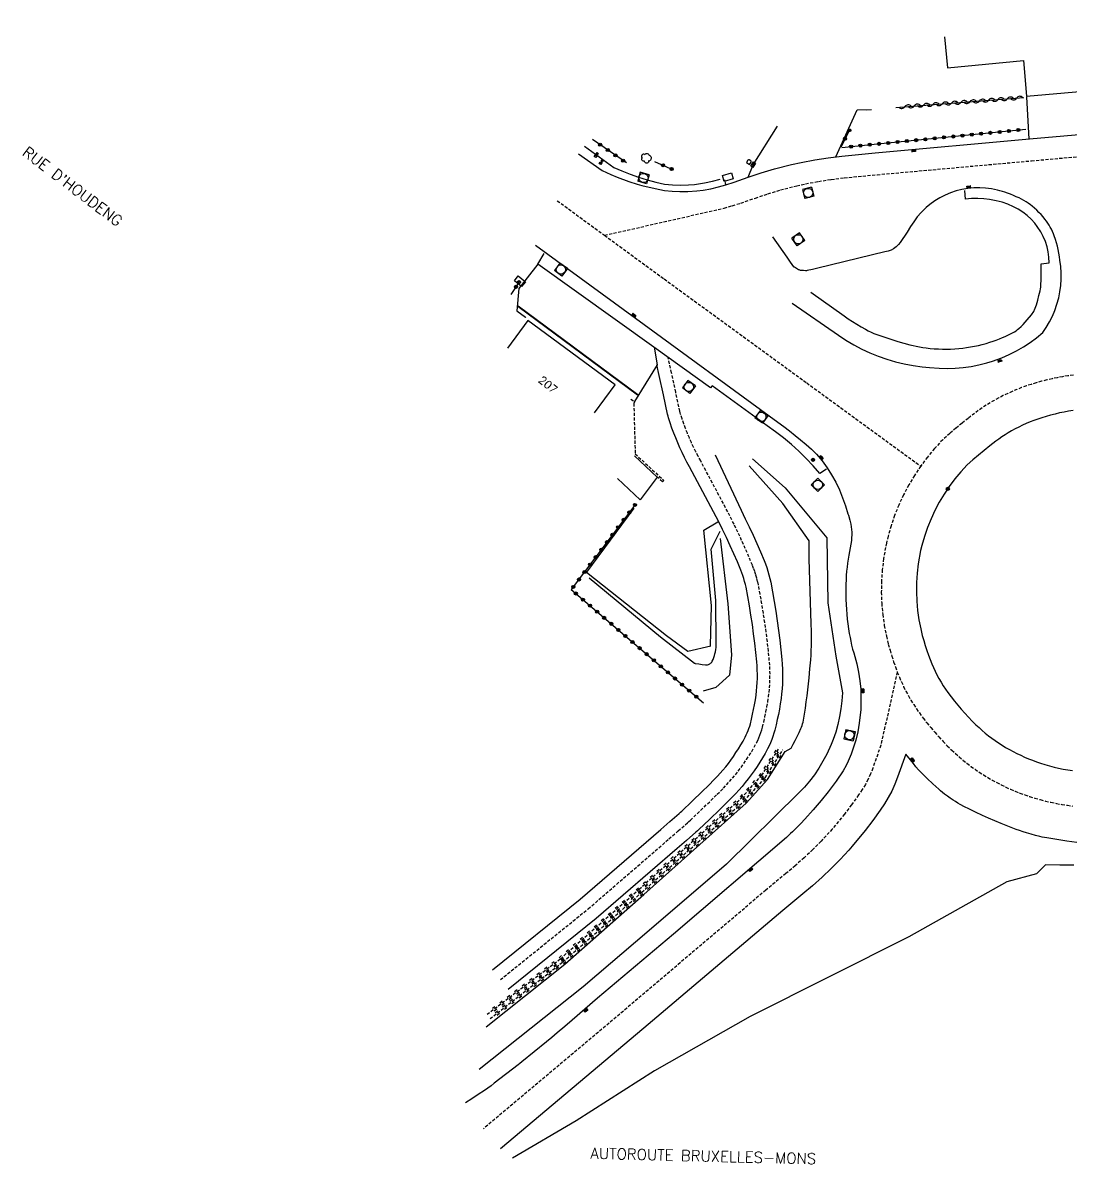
# Model space of a CAD drawing. Header units: millimetres. Extents: x 132227 to 133000, y 131012 to 131934.
# Drawn here: x 132700.2 to 132868.6, y 131741.2 to 131924.7 of the extents above; entities that cross this region are included whole.
import ezdxf
from ezdxf.enums import TextEntityAlignment as Align

# ---------------------------------------------------------------- set-up
doc = ezdxf.new("R2010")
doc.units = ezdxf.units.MM
doc.linetypes.add('DASHED', pattern=[0.75, 0.5, -0.25])
doc.layers.get('0').update_dxf_attribs({"linetype": 'CONTINUOUS'})
for name, color, linetype in [('W0001', 6, 'DASHED'), ('W0006', 2, 'CONTINUOUS'), ('W0008', 7, 'CONTINUOUS'), ('W0014', 7, 'CONTINUOUS'), ('W0017', 7, 'CONTINUOUS'), ('W0070', 7, 'DASHED'), ('W0071', 7, 'CONTINUOUS'), ('W0100', 7, 'CONTINUOUS'), ('W0103', 1, 'CONTINUOUS'), ('W0112', 1, 'DASHED'), ('W0210', 2, 'CONTINUOUS'), ('W0211', 2, 'CONTINUOUS'), ('W0213', 2, 'CONTINUOUS'), ('W0220', 5, 'DASHED'), ('W0300', 7, 'CONTINUOUS'), ('W0310', 3, 'CONTINUOUS'), ('W0322', 7, 'CONTINUOUS'), ('W0400', 7, 'CONTINUOUS'), ('W0402', 7, 'CONTINUOUS'), ('W0420', 7, 'CONTINUOUS'), ('W0425', 7, 'CONTINUOUS'), ('W0438', 7, 'CONTINUOUS'), ('W0856', 7, 'CONTINUOUS'), ('W0989', 7, 'CONTINUOUS'), ('W0991', 7, 'CONTINUOUS'), ('W1471', 7, 'CONTINUOUS')]:
    doc.layers.add(name, color=color, linetype=linetype)
doc.styles.get("Standard").update_dxf_attribs({"font": 'romans.shx', "width": 0.85})

# ---------------------------------------------------------------- blocks, each defined once
blk = doc.blocks.new('T856')
for p, q in [((-0.125, 0), (0.125, 0)), ((0, 0.125), (0, -0.125))]:
    blk.add_line(p, q)
blk.add_ellipse((0, 0), major_axis=(-0.177, 0.177), ratio=1, start_param=3.9269908, end_param=10.2101761)
blk = doc.blocks.new('T400')
for p, q in [((-0.15, 0.3), (0.15, 0.3)), ((-0.15, -0.25), (-0.15, 0.3)), ((-0.15, 0.15), (0.15, 0.15)), ((-0.15, 0), (0.15, 0)), ((0.15, 0.3), (0.15, -0.25)), ((-0.15, -0.15), (0.15, -0.15)), ((-0.15, -0.25), (-0.15, -0.3)), ((-0.15, -0.3), (0.15, -0.3)), ((0.15, -0.3), (0.15, -0.25))]:
    blk.add_line(p, q)
blk = doc.blocks.new('T420')
for p, q in [((0.75, 0.75), (-0.75, 0.75)), ((-0.75, 0.75), (-0.75, -0.75)), ((0.75, 0.75), (0.75, -0.75)), ((0.75, -0.75), (-0.75, -0.75))]:
    blk.add_line(p, q)
blk.add_ellipse((0, 0), major_axis=(-0.53, 0.53), ratio=1, start_param=3.926991, end_param=10.210176)
blk = doc.blocks.new('T300')
for p, q in [((-0.8, 0.51), (-0.86, 0.34)), ((-0.86, 0.34), (-0.86, 0.17)), ((-0.86, 0.17), (-0.74, 0.06)), ((-0.69, 0.63), (-0.8, 0.51)), ((-0.8, -0.06), (-0.74, 0.06)), ((-0.74, 0.06), (-0.69, 0.11)), ((-0.57, 0.69), (-0.69, 0.63)), ((-0.46, 0.69), (-0.57, 0.69)), ((-0.29, 0.63), (-0.46, 0.69)), ((-0.29, 0.63), (-0.17, 0.74)), ((-0.23, 0.57), (-0.29, 0.63)), ((-0.17, 0.74), (-0.06, 0.8)), ((-0.06, 0.8), (0.06, 0.8)), ((0.06, 0.8), (0.23, 0.74)), ((0.23, 0.74), (0.34, 0.63)), ((0.34, 0.63), (0.4, 0.51)), ((0.46, 0.46), (0.34, 0.46)), ((0.4, 0.51), (0.4, 0.46)), ((0.57, 0.4), (0.46, 0.46)), ((0.57, 0.4), (0.69, 0.29)), ((0.69, 0.29), (0.74, 0.17)), ((0.74, 0.06), (0.69, -0.17)), ((0.74, 0.17), (0.74, 0.06)), ((-0.8, -0.17), (-0.8, -0.06)), ((-0.8, -0.23), (-0.8, -0.17)), ((-0.74, -0.34), (-0.8, -0.23)), ((-0.69, -0.4), (-0.74, -0.34)), ((-0.51, -0.46), (-0.69, -0.4)), ((-0.4, -0.46), (-0.51, -0.46)), ((-0.4, -0.46), (-0.34, -0.46)), ((-0.34, -0.46), (-0.34, -0.4)), ((-0.34, -0.51), (-0.34, -0.46)), ((-0.29, -0.63), (-0.34, -0.51)), ((-0.17, -0.74), (-0.29, -0.63)), ((-0.06, -0.8), (-0.17, -0.74)), ((0.06, -0.8), (-0.06, -0.8)), ((0.17, -0.74), (0.06, -0.8)), ((0.23, -0.69), (0.17, -0.74)), ((0.29, -0.46), (0.23, -0.46)), ((0.29, -0.63), (0.23, -0.69)), ((0.46, -0.4), (0.29, -0.46)), ((0.34, -0.51), (0.29, -0.63)), ((0.34, -0.51), (0.34, -0.46)), ((0.57, -0.34), (0.46, -0.4)), ((0.63, -0.29), (0.57, -0.34)), ((0.69, -0.17), (0.63, -0.29))]:
    blk.add_line(p, q)
blk = doc.blocks.new('T425')
for p, q in [((-0.15, 0.6), (0.15, 0.6)), ((-0.15, 0.6), (-0.15, 0.3)), ((-0.15, 0.3), (0.15, 0.3)), ((-0.15, 0.15), (0.15, 0.15)), ((-0.15, -0.15), (-0.15, 0.15)), ((0, 0.45), (0.15, 0.45)), ((0.15, 0.45), (0.15, 0.3)), ((0.15, 0.15), (0.15, -0.15)), ((0.15, -0.15), (-0.15, -0.15))]:
    blk.add_line(p, q)
blk.add_ellipse((0, 0), major_axis=(-0.106, 0.106), ratio=1, start_param=3.926991, end_param=10.210176)
blk = doc.blocks.new('T1471')
at = {"color": 0, "linetype": 'Continuous', "flags": 128}
blk.add_lwpolyline([(-0.75, -0.5), (-0.75, 0.5), (0.75, 0.5), (0.75, -0.5), (-0.75, -0.5)], dxfattribs=at)
blk = doc.blocks.new('T438')
for p, q in [((-0.4, 0.2), (0.4, 0.2)), ((-0.4, -0.2), (-0.4, 0.2)), ((0.15, 1.1), (-0.3, 1.1)), ((-0.3, 1.1), (-0.3, 0.5)), ((-0.3, 0.5), (0.15, 0.5)), ((0.3, 0.65), (0.3, 0.95)), ((0.4, 0.2), (0.4, -0.2))]:
    blk.add_line(p, q)
at = {"flags": 128}
for points in [[(-0.4, -0.2), (0.4, 0.2)], [(0.4, -0.2), (-0.4, -0.2)]]:
    blk.add_lwpolyline(points, dxfattribs=at)
for centre, major_axis, start_param, end_param in [((0.15, 0.95), (0.106, -0.106), 0.785398, 2.356194), ((0.15, 0.65), (0.106, 0.106), 3.926991, 5.497787)]:
    blk.add_ellipse(centre, major_axis=major_axis, ratio=1, start_param=start_param, end_param=end_param)
blk = doc.blocks.new('t220o')
at = {"color": 0, "linetype": 'Continuous'}
for p, q in [((-0.25, 0.25), (0.25, 0.25)), ((-0.25, -0.25), (0.25, -0.25))]:
    blk.add_line(p, q, dxfattribs=at)
blk = doc.blocks.new('t310o')
at = {"color": 0, "linetype": 'Continuous'}
for centre, start, end in [((-0.5, 0.38), 216.8699, 323.1304), ((0.5, -0.37), 36.8699, 143.1303)]:
    blk.add_arc(centre, 0.625, start, end, dxfattribs=at)
blk = doc.blocks.new('t322o')
at = {"color": 0, "linetype": 'Continuous'}
for radius in [0.25, 0.15]:
    blk.add_circle((0, 0), radius, dxfattribs=at)

msp = doc.modelspace()

# ---------------------------------------------------------------- linework, layer by layer
at = {"layer": 'W0001'}
for points in [[(132793.7, 131890.57), (132812.92, 131894.94), (132812.92, 131894.94), (132812.92, 131894.94), (132814.24, 131895.33), (132815.63, 131895.76), (132817.95, 131896.56), (132819.98, 131897.26), (132821.97, 131897.86), (132824.61, 131898.54), (132826.03, 131898.85), (132828.09, 131899.24), (132830.16, 131899.56), (132832.26, 131899.81), (132837.54, 131900.32), (132862.35, 131902.55), (132877.69, 131903.94), (132901.36, 131906.07), (132902.6, 131906.29), (132906.43, 131906.84), (132909.17, 131907.28), (132914.2, 131908.18), (132915.2, 131908.37), (132915.78, 131908.47)], [(132786.11, 131896.13), (132793.7, 131890.57), (132803.29, 131883.55), (132826.21, 131866.84), (132844.54, 131853.45)], [(132869.09, 131868.08), (132868.22, 131867.97), (132867.36, 131867.83), (132866.51, 131867.67), (132865.66, 131867.5), (132864.81, 131867.3), (132863.97, 131867.09), (132863.13, 131866.85), (132862.3, 131866.6), (132861.53, 131866.34), (132860.79, 131866.08), (132860.77, 131866.07), (132860.02, 131865.78), (132859.27, 131865.46), (132858.53, 131865.13), (132857.8, 131864.78), (132857.08, 131864.41), (132856.37, 131864.02), (132855.71, 131863.64), (132855.06, 131863.23), (132854.42, 131862.81), (132853.79, 131862.37), (132853.2, 131861.93), (132852.18, 131861.13), (132851.19, 131860.34), (132850.21, 131859.53), (132849.24, 131858.71), (132848.09, 131857.7), (132846.77, 131856.27), (132845.62, 131854.89), (132844.54, 131853.45), (132843.54, 131851.96), (132842.62, 131850.41), (132841.78, 131848.82), (132841.02, 131847.19), (132840.35, 131845.52), (132839.77, 131843.82), (132839.3, 131842.18), (132839.02, 131841.08), (132838.57, 131838.57), (132838.36, 131836.77), (132838.23, 131834.98), (132838.21, 131833.18), (132838.23, 131832.42), (132838.27, 131831.38), (132838.43, 131829.59), (132838.69, 131827.81), (132839.03, 131826.08), (132839.33, 131824.81), (132839.61, 131823.83), (132839.89, 131822.9), (132840.19, 131821.97), (132840.48, 131821.14), (132840.78, 131820.32), (132841.11, 131819.5), (132841.44, 131818.75), (132841.79, 131817.99), (132842.16, 131817.25), (132842.56, 131816.52), (132842.97, 131815.81), (132843.41, 131815.1), (132843.87, 131814.41), (132844.34, 131813.74), (132844.93, 131812.93), (132845.54, 131812.15), (132846.16, 131811.39), (132846.8, 131810.63), (132847.46, 131809.9), (132848.13, 131809.17), (132848.82, 131808.47), (132849.53, 131807.77), (132850.12, 131807.22), (132850.72, 131806.68), (132851.34, 131806.16), (132851.98, 131805.65), (132852.62, 131805.16), (132853.28, 131804.69), (132853.95, 131804.23), (132854.63, 131803.79), (132855.32, 131803.36), (132856.03, 131802.95), (132856.76, 131802.56), (132857.49, 131802.18), (132858.23, 131801.82), (132858.98, 131801.48), (132859.74, 131801.16), (132860.5, 131800.86), (132861.28, 131800.58), (132862.06, 131800.31), (132862.91, 131800.05), (132863.76, 131799.8), (132864.63, 131799.58), (132865.49, 131799.38), (132866.36, 131799.19), (132867.24, 131799.03), (132868.12, 131798.89), (132868.95, 131798.78)], [(132840.78, 131820.32), (132838.12, 131808.54), (132836.84, 131804.87), (132836.48, 131803.95), (132836.08, 131803.08), (132835.64, 131802.24), (132835.14, 131801.43), (132834.54, 131800.57), (132833.41, 131798.97), (132832.27, 131797.46), (132830.3, 131795.07), (132829.83, 131794.54), (132828.52, 131793.12), (132827.18, 131791.76), (132825.79, 131790.45), (132824.37, 131789.18), (132822.85, 131787.91), (132819.62, 131785.23), (132797.3, 131766.29), (132774.22, 131746.88)]]:
    msp.add_lwpolyline(points, dxfattribs=at)
at = {"layer": 'W0006'}
for points in [[(132862, 131906.04), (132861.59, 131912.86)], [(132783, 131885.92), (132779.94, 131882.02), (132779.61, 131878.4), (132780.98, 131877.39), (132780.92, 131877.31)], [(132801.69, 131872.57), (132802.14, 131869.72), (132798.53, 131863.83), (132798.53, 131863.83)], [(132798.42, 131846.69), (132790.81, 131836.37), (132803.64, 131826.22), (132807.11, 131823.69), (132810.79, 131824.56), (132810.74, 131824.56), (132810.92, 131831.05), (132809.67, 131843.17), (132811.91, 131844.48)]]:
    msp.add_lwpolyline(points, dxfattribs=at)
at = {"layer": 'W0008'}
for points in [[(132789.53, 131903.66), (132793.32, 131900.99), (132794.69, 131900.36), (132795.75, 131899.94), (132797.62, 131899.23), (132798.93, 131898.81), (132799.72, 131898.56), (132801.85, 131898.08), (132803.33, 131897.8), (132804.58, 131897.67), (132805.83, 131897.6), (132807.08, 131897.61), (132808.56, 131897.71), (132809.57, 131897.84), (132810.8, 131898.06), (132812.02, 131898.34), (132813.21, 131898.7), (132813.21, 131898.7), (132814.53, 131899.11), (132816.81, 131899.9), (132818.9, 131900.61), (132821.02, 131901.25), (132823.79, 131901.96), (132825.32, 131902.3), (132827.5, 131902.72), (132829.68, 131903.05), (132831.88, 131903.31), (132837.21, 131903.83), (132862.03, 131906.06), (132877.38, 131907.45)], [(132823.89, 131879.67), (132831.31, 131874.51), (132832.52, 131873.71), (132833.77, 131872.96), (132835.05, 131872.28), (132836.37, 131871.67), (132837.7, 131871.12), (132839.09, 131870.64), (132840.49, 131870.23), (132841.9, 131869.89), (132843.33, 131869.62), (132844.77, 131869.42), (132845.93, 131869.32), (132847.51, 131869.19), (132848.8, 131869.16), (132850.09, 131869.19), (132851.37, 131869.3), (132852.65, 131869.48), (132853.91, 131869.73), (132855.16, 131870.05), (132856.08, 131870.33), (132857.6, 131870.88), (132858.78, 131871.4), (132859.93, 131871.99), (132861.05, 131872.63), (132862.13, 131873.34), (132863.17, 131874.1), (132864.16, 131874.92), (132864.16, 131874.92), (132864.74, 131875.76), (132865.26, 131876.65), (132865.72, 131877.56), (132866.12, 131878.5), (132866.45, 131879.47), (132866.73, 131880.49), (132866.92, 131881.46), (132867.06, 131882.47), (132867.13, 131883.49), (132867.13, 131884.52), (132867.06, 131885.54), (132866.93, 131886.55), (132866.86, 131887.12), (132866.77, 131887.69), (132866.66, 131888.26), (132866.53, 131888.82), (132866.38, 131889.37), (132866.21, 131889.92), (132866.02, 131890.47), (132865.88, 131890.83), (132865.73, 131891.18), (132865.56, 131891.53), (132865.38, 131891.87), (132865.18, 131892.21), (132864.97, 131892.53), (132864.75, 131892.85), (132864.52, 131893.16), (132864.21, 131893.54), (132863.89, 131893.9), (132863.56, 131894.25), (132863.22, 131894.59), (132862.86, 131894.92), (132862.49, 131895.23), (132862.17, 131895.49), (132861.83, 131895.74), (132861.48, 131895.97), (132861.12, 131896.18), (132860.76, 131896.38), (132860.38, 131896.57), (132859.91, 131896.78), (132859.44, 131896.99), (132858.96, 131897.18), (132858.48, 131897.36), (132858.08, 131897.49), (132857.68, 131897.62), (132857.28, 131897.74), (132856.87, 131897.84), (132855.93, 131898.03), (132854.98, 131898.16), (132854.03, 131898.21), (132853.07, 131898.19), (132852.12, 131898.1), (132851.18, 131897.93), (132850.26, 131897.7), (132849.35, 131897.39), (132848.47, 131897.02), (132847.62, 131896.59), (132846.8, 131896.09), (132846.03, 131895.53), (132845.41, 131895.05), (132844.61, 131894.24), (132843.98, 131893.53), (132843.41, 131892.76), (132842.89, 131891.96), (132842.37, 131891.09), (132841.24, 131889.4), (132840.99, 131889.09), (132840.62, 131888.74), (132840.16, 131888.41), (132839.77, 131888.2), (132839.29, 131888.02), (132838.8, 131887.91), (132828.02, 131885.29), (132827.15, 131885.08), (132826.29, 131884.9), (132826.16, 131884.88), (132826.03, 131884.88), (132825.67, 131884.89), (132825.31, 131884.92), (132825.21, 131884.93), (132825.1, 131884.95), (132825, 131884.99), (132824.89, 131885.03), (132824.56, 131885.22), (132824.23, 131885.42), (132824.17, 131885.46), (132824.13, 131885.5), (132823.58, 131886.26), (132823.05, 131887.03), (132820.76, 131890.33)], [(132842.89, 131891.96), (132842.37, 131891.09)], [(132782.6, 131888.99), (132798.66, 131877.22), (132821.59, 131860.5), (132822.52, 131859.81), (132823.44, 131859.11), (132824.34, 131858.39), (132825.23, 131857.66), (132826.11, 131856.91), (132826.97, 131856.15), (132827.81, 131855.35), (132828.68, 131854.31), (132829.51, 131853.16), (132830.21, 131852.05), (132830.88, 131850.85), (132831.47, 131849.62), (132831.99, 131848.36), (132832.44, 131847.07), (132832.85, 131845.77), (132832.92, 131845.55), (132833.16, 131844.77), (132833.3, 131844.13), (132833.49, 131842.8), (132833.42, 131841.5), (132832.98, 131839.15), (132832.87, 131838.5), (132832.77, 131837.85), (132832.69, 131837.19), (132832.62, 131836.54), (132832.57, 131835.88), (132832.53, 131835.22), (132832.5, 131834.41), (132832.49, 131833.61), (132832.5, 131832.8), (132832.52, 131832), (132832.55, 131831.19), (132832.6, 131830.39), (132832.67, 131829.61), (132832.74, 131828.84), (132832.84, 131828.06), (132832.94, 131827.29), (132833.06, 131826.52), (132833.18, 131825.89), (132833.3, 131825.27), (132833.44, 131824.65), (132833.6, 131824.03), (132833.77, 131823.41), (132834.28, 131821.63), (132834.56, 131820.29), (132834.76, 131818.93), (132834.89, 131817.56), (132834.94, 131816.19), (132834.89, 131814.24), (132834.82, 131813.44), (132834.65, 131812.08), (132834.41, 131810.72), (132834.09, 131809.39), (132833.7, 131808.07), (132833.36, 131807.13), (132832.87, 131806), (132832.53, 131805.31), (132832.05, 131804.43), (132830.93, 131802.79), (132829.65, 131801.06), (132828.53, 131799.65), (132827.24, 131798.14), (132825.91, 131796.67), (132825.91, 131796.67), (132825.26, 131795.99), (132824.61, 131795.32), (132823.94, 131794.65), (132823.62, 131794.34), (132823.28, 131794.03), (132822.94, 131793.73), (132804.78, 131778.19), (132792.59, 131767.87), (132788.51, 131764.35), (132787.3, 131763.31), (132786.08, 131762.28), (132785.24, 131761.57), (132784.38, 131760.87), (132780.4, 131757.62), (132780.09, 131757.36), (132779.8, 131757.14), (132775.98, 131754.18), (132775.47, 131753.79), (132774.94, 131753.41), (132774.41, 131753.04), (132773.4, 131752.37), (132772.38, 131751.7), (132771.35, 131751.05)], [(132869.04, 131862.39), (132868.31, 131862.27), (132867.59, 131862.14), (132866.86, 131861.99), (132866.14, 131861.82), (132865.43, 131861.64), (132864.71, 131861.44), (132864.01, 131861.23), (132863.38, 131861.02), (132862.75, 131860.79), (132862.13, 131860.55), (132861.52, 131860.29), (132860.91, 131860.02), (132860.31, 131859.73), (132859.72, 131859.43), (132859.14, 131859.11), (132858.61, 131858.8), (132858.1, 131858.48), (132857.59, 131858.15), (132857.1, 131857.8), (132856.61, 131857.44), (132855.67, 131856.71), (132854.74, 131855.97), (132853.83, 131855.21), (132852.92, 131854.44), (132852.03, 131853.65), (132851.01, 131852.55), (132850.04, 131851.4), (132849.14, 131850.19), (132848.3, 131848.94), (132847.53, 131847.65), (132846.83, 131846.32), (132846.2, 131844.95), (132845.64, 131843.56), (132845.15, 131842.14), (132844.74, 131840.69), (132844.53, 131839.87), (132844.15, 131837.74), (132843.97, 131836.25), (132843.87, 131834.75), (132843.85, 131833.24), (132843.9, 131831.74), (132844.04, 131830.24), (132844.25, 131828.75), (132844.54, 131827.28), (132844.79, 131826.23), (132845.02, 131825.4), (132845.27, 131824.58), (132845.53, 131823.77), (132845.78, 131823.06), (132846.04, 131822.36), (132846.32, 131821.67), (132846.58, 131821.06), (132846.86, 131820.45), (132847.16, 131819.86), (132847.48, 131819.28), (132847.81, 131818.7), (132848.16, 131818.13), (132848.53, 131817.58), (132848.91, 131817.03), (132849.42, 131816.34), (132849.95, 131815.66), (132850.49, 131814.99), (132851.05, 131814.34), (132851.63, 131813.69), (132852.21, 131813.06), (132852.81, 131812.45), (132853.43, 131811.84), (132853.92, 131811.39), (132854.42, 131810.94), (132854.93, 131810.51), (132855.45, 131810.09), (132855.98, 131809.69), (132856.52, 131809.3), (132857.07, 131808.92), (132857.63, 131808.56), (132858.2, 131808.21), (132858.8, 131807.87), (132859.4, 131807.54), (132860, 131807.23), (132860.62, 131806.93), (132861.24, 131806.65), (132861.87, 131806.38), (132862.51, 131806.13), (132863.15, 131805.9), (132863.8, 131805.68), (132864.52, 131805.45), (132865.25, 131805.24), (132865.98, 131805.05), (132866.72, 131804.88), (132867.46, 131804.72), (132868.2, 131804.59), (132868.95, 131804.47)], [(132869.67, 131792.9), (132868.05, 131793.14), (132866.44, 131793.39), (132864.83, 131793.65), (132864.46, 131793.71), (132864.09, 131793.79), (132863.72, 131793.88), (132863, 131794.06), (132862.29, 131794.25), (132861.58, 131794.46), (132861.01, 131794.63), (132860.45, 131794.82), (132859.89, 131795.01), (132859.07, 131795.32), (132858.27, 131795.63), (132857.46, 131795.96), (132856.46, 131796.38), (132855.46, 131796.82), (132854.47, 131797.27), (132853.37, 131797.78), (132852.29, 131798.31), (132851.58, 131798.67), (132850.89, 131799.04), (132850.51, 131799.26), (132850.13, 131799.49), (132849.76, 131799.73), (132849.3, 131800.04), (132848.84, 131800.37), (132848.39, 131800.7), (132848.06, 131800.96), (132847.74, 131801.23), (132847.43, 131801.5), (132846.51, 131802.36), (132845.6, 131803.22), (132844.69, 131804.09), (132844.44, 131804.35), (132844.2, 131804.61), (132843.78, 131805.1), (132843.37, 131805.61), (132842.13, 131807.14), (132840.83, 131803.4), (132840.83, 131803.4), (132840.39, 131802.28), (132839.89, 131801.19), (132839.33, 131800.14), (132838.7, 131799.12), (132838.02, 131798.13), (132836.84, 131796.46), (132835.6, 131794.83), (132833.53, 131792.31), (132832.98, 131791.69), (132831.59, 131790.19), (132830.15, 131788.73), (132828.67, 131787.32), (132827.14, 131785.96), (132825.57, 131784.65), (132822.35, 131781.98), (132800.04, 131763.05), (132776.96, 131743.63)]]:
    msp.add_lwpolyline(points, dxfattribs=at)
at = {"layer": 'W0014'}
for points in [[(132790.48, 131904.91), (132795.2, 131901.5), (132796.5, 131900.92), (132797.83, 131900.39), (132799.18, 131899.91), (132800.55, 131899.49), (132801.93, 131899.12), (132803.32, 131898.81), (132804.61, 131898.68), (132805.91, 131898.64), (132807.21, 131898.68), (132808.19, 131898.76), (132809.78, 131898.99), (132811.05, 131899.25), (132812.3, 131899.6)], [(132813.22, 131898.76), (132813.06, 131899.47)], [(132826.89, 131881.4), (132832.24, 131877.6), (132832.9, 131877.14), (132833.58, 131876.7), (132834.26, 131876.27), (132834.95, 131875.85), (132835.66, 131875.45), (132836.11, 131875.22), (132836.56, 131874.99), (132837.03, 131874.79), (132837.5, 131874.6), (132837.98, 131874.43), (132838.93, 131874.11), (132839.89, 131873.81), (132840.85, 131873.51), (132841.81, 131873.24), (132842.78, 131872.98), (132843.31, 131872.84), (132843.83, 131872.73), (132844.36, 131872.62), (132844.9, 131872.54), (132845.43, 131872.46), (132846.08, 131872.39), (132846.73, 131872.33), (132847.39, 131872.29), (132848.04, 131872.27), (132848.7, 131872.27), (132849.35, 131872.28), (132850.01, 131872.32), (132850.66, 131872.37), (132851.3, 131872.43), (132851.93, 131872.51), (132852.56, 131872.62), (132853.19, 131872.73), (132853.82, 131872.87), (132854.44, 131873.02), (132855.06, 131873.19), (132855.67, 131873.38), (132856.18, 131873.55), (132856.69, 131873.73), (132857.19, 131873.92), (132857.69, 131874.12), (132858.12, 131874.31), (132858.55, 131874.51), (132858.97, 131874.71), (132859.39, 131874.93), (132859.64, 131875.07), (132859.88, 131875.23), (132860.11, 131875.4), (132860.32, 131875.58), (132860.67, 131875.91), (132861.01, 131876.24), (132861.33, 131876.59), (132861.64, 131876.95), (132862.34, 131877.79), (132862.72, 131878.34), (132862.79, 131878.46), (132862.85, 131878.59), (132862.96, 131878.85), (132863.06, 131879.11), (132863.14, 131879.38), (132863.36, 131880.14), (132863.56, 131880.89), (132863.76, 131881.65), (132863.81, 131881.94), (132863.86, 131882.22), (132863.88, 131882.51), (132863.91, 131883.52), (132863.92, 131884.54), (132863.91, 131885.55), (132863.91, 131885.98), (132865.22, 131886.16), (132865.17, 131887.03), (132865.05, 131887.89), (132864.86, 131888.73), (132864.6, 131889.56), (132864.26, 131890.36), (132863.86, 131891.12), (132863.29, 131892), (132862.87, 131892.54), (132862.28, 131893.18), (132861.64, 131893.77), (132860.96, 131894.3), (132860.23, 131894.76), (132859.46, 131895.17), (132858.55, 131895.56), (132857.62, 131895.88), (132856.66, 131896.14), (132855.63, 131896.34), (132854.71, 131896.45), (132853.72, 131896.5), (132852.73, 131896.48), (132851.75, 131896.39), (132851.64, 131897.8)], [(132829.37, 131852.98), (132828.3, 131852.26), (132827.23, 131853.5), (132826.11, 131854.69), (132824.95, 131855.84), (132823.76, 131856.92), (132822.48, 131857.99), (132821.18, 131858.98), (132819.85, 131859.92), (132810.99, 131866.38), (132810.75, 131866.06), (132801.62, 131872.59), (132783, 131885.92), (132784, 131887.66)]]:
    msp.add_lwpolyline(points, dxfattribs=at)
at = {"layer": 'W0017'}
for points in [[(132830.92, 131903.2), (132834.35, 131910.73), (132836.61, 131910.78)], [(132835.89, 131910.76), (132836.61, 131910.78)], [(132816.81, 131899.9), (132817.61, 131901.93), (132821.53, 131908.14)]]:
    msp.add_lwpolyline(points, dxfattribs=at)
at = {"layer": 'W0070'}
msp.add_lwpolyline([(132776.95, 131770.85), (132791.09, 131782.25), (132804.06, 131793.48), (132805.55, 131794.77), (132807.04, 131796.07), (132807.27, 131796.28), (132807.5, 131796.5), (132809.17, 131798.09), (132810.82, 131799.68), (132811.82, 131800.66), (132812.81, 131801.65), (132813.32, 131802.17), (132813.81, 131802.71), (132814.29, 131803.26), (132814.76, 131803.82), (132815.21, 131804.39), (132815.65, 131804.98), (132816.1, 131805.61), (132816.54, 131806.25), (132816.95, 131806.91), (132817.36, 131807.57), (132817.75, 131808.24), (132818.12, 131808.93), (132818.33, 131809.33), (132818.52, 131809.75), (132818.69, 131810.18), (132818.85, 131810.61), (132818.99, 131811.05), (132819.11, 131811.48), (132819.31, 131812.29), (132819.49, 131813.1), (132819.66, 131813.9), (132819.81, 131814.71), (132819.95, 131815.52), (132820.07, 131816.34), (132820.16, 131817.06), (132820.23, 131817.79), (132820.28, 131818.52), (132820.3, 131819.25), (132820.31, 131819.98), (132820.29, 131820.71), (132820.26, 131821.44), (132820.2, 131822.16), (132820.05, 131823.7), (132819.88, 131825.23), (132819.69, 131826.76), (132819.47, 131828.28), (132819.24, 131829.8), (132818.99, 131831.32), (132818.73, 131832.84), (132818.44, 131834.36), (132818.32, 131834.89), (132818.19, 131835.42), (132818.04, 131835.95), (132817.87, 131836.48), (132817.68, 131837), (132817.48, 131837.5), (132816.92, 131838.84), (132816.34, 131840.17), (132815.75, 131841.49), (132815.14, 131842.8), (132814.52, 131844.11), (132813.87, 131845.43), (132809.16, 131854.27), (132808.75, 131855.01), (132808.38, 131855.74), (132808.02, 131856.48), (132807.67, 131857.22), (132807.35, 131857.97), (132807.03, 131858.72), (132806.73, 131859.49), (132806.45, 131860.25), (132806.18, 131861.03), (132805.94, 131861.8), (132805.87, 131862.02), (132805.81, 131862.26), (132805.14, 131865.34), (132804.47, 131868.45), (132803.94, 131870.93)], dxfattribs=at)
at = {"layer": 'W0071'}
for points in [[(132775.67, 131772.42), (132789.79, 131783.8), (132802.73, 131795.01), (132804.22, 131796.3), (132805.7, 131797.59), (132805.91, 131797.78), (132806.11, 131797.97), (132807.77, 131799.55), (132809.41, 131801.13), (132810.4, 131802.1), (132811.37, 131803.07), (132811.85, 131803.56), (132812.31, 131804.06), (132812.75, 131804.57), (132813.19, 131805.09), (132813.61, 131805.63), (132814.02, 131806.17), (132814.44, 131806.76), (132814.84, 131807.37), (132815.24, 131807.98), (132815.62, 131808.6), (132815.98, 131809.23), (132816.33, 131809.87), (132816.5, 131810.21), (132816.66, 131810.56), (132816.8, 131810.91), (132816.93, 131811.27), (132817.05, 131811.63), (132817.15, 131812), (132817.34, 131812.76), (132817.52, 131813.53), (132817.67, 131814.3), (132817.82, 131815.07), (132817.95, 131815.84), (132818.06, 131816.62), (132818.15, 131817.28), (132818.21, 131817.95), (132818.26, 131818.62), (132818.28, 131819.29), (132818.29, 131819.97), (132818.27, 131820.64), (132818.24, 131821.31), (132818.19, 131821.98), (132818.04, 131823.49), (132817.87, 131824.99), (132817.68, 131826.49), (132817.47, 131827.99), (132817.24, 131829.49), (132817, 131830.98), (132816.73, 131832.47), (132816.45, 131833.96), (132816.35, 131834.43), (132816.23, 131834.9), (132816.1, 131835.36), (132815.95, 131835.83), (132815.79, 131836.28), (132815.61, 131836.73), (132815.06, 131838.04), (132814.49, 131839.35), (132813.9, 131840.65), (132813.31, 131841.94), (132812.69, 131843.23), (132812.07, 131844.51), (132807.37, 131853.31), (132806.96, 131854.07), (132806.57, 131854.83), (132806.19, 131855.61), (132805.83, 131856.39), (132805.48, 131857.17), (132805.15, 131857.97), (132804.84, 131858.77), (132804.54, 131859.57), (132804.26, 131860.39), (132804, 131861.21), (132803.91, 131861.5), (132803.84, 131861.8), (132803.16, 131864.91), (132802.49, 131868.03), (132802.13, 131869.71)], [(132811.47, 131855.25), (132815.67, 131846.35), (132816.34, 131844.99), (132816.97, 131843.66), (132817.59, 131842.33), (132818.19, 131840.99), (132818.78, 131839.64), (132819.36, 131838.26), (132819.58, 131837.71), (132819.79, 131837.13), (132819.97, 131836.54), (132820.14, 131835.95), (132820.29, 131835.35), (132820.42, 131834.76), (132820.72, 131833.2), (132820.99, 131831.66), (132821.24, 131830.12), (132821.48, 131828.57), (132821.69, 131827.02), (132821.89, 131825.47), (132822.06, 131823.91), (132822.22, 131822.34), (132822.28, 131821.57), (132822.32, 131820.78), (132822.33, 131819.99), (132822.33, 131819.2), (132822.3, 131818.41), (132822.25, 131817.63), (132822.17, 131816.84), (132822.08, 131816.07), (132821.95, 131815.21), (132821.81, 131814.36), (132821.65, 131813.51), (132821.47, 131812.67), (132821.28, 131811.83), (132821.07, 131810.97), (132820.93, 131810.47), (132820.76, 131809.96), (132820.58, 131809.45), (132820.37, 131808.95), (132820.15, 131808.46), (132819.91, 131807.99), (132819.51, 131807.25), (132819.1, 131806.54), (132818.67, 131805.83), (132818.23, 131805.14), (132817.76, 131804.46), (132817.29, 131803.78), (132816.82, 131803.16), (132816.33, 131802.54), (132815.83, 131801.94), (132815.32, 131801.35), (132814.79, 131800.78), (132814.26, 131800.23), (132813.24, 131799.22), (132812.23, 131798.23), (132810.57, 131796.63), (132808.89, 131795.02), (132808.64, 131794.79), (132808.38, 131794.56), (132806.87, 131793.24), (132805.38, 131791.95), (132792.38, 131780.7), (132778.22, 131769.27)]]:
    msp.add_lwpolyline(points, dxfattribs=at)
at = {"layer": 'W0100'}
msp.add_lwpolyline([(132792.09, 131862.04), (132795.39, 131866.5), (132795.39, 131866.5), (132781.38, 131876.87), (132778.08, 131872.41)], dxfattribs=at)
at = {"layer": 'W0103'}
for points in [[(132848.35, 131922.47), (132848.83, 131917.5), (132861.07, 131918.67), (132861.57, 131912.94), (132873.8, 131914), (132874.27, 131908.62), (132886.19, 131909.84), (132885.71, 131915.4), (132905.95, 131917.47), (132927.72, 131919.77), (132927.24, 131924.74)], [(132798.53, 131855.1), (132802.18, 131851.69), (132799.42, 131848.05), (132795.76, 131851.46)]]:
    msp.add_lwpolyline(points, dxfattribs=at)
at = {"layer": 'W0112'}
msp.add_lwpolyline([(132797.92, 131864.21), (132798.54, 131863.8), (132798.41, 131863.54), (132798.63, 131855.42), (132803.22, 131851.15), (132803.01, 131850.92), (132802.18, 131851.69)], dxfattribs=at)
at = {"layer": 'W0210'}
msp.add_lwpolyline([(132869.18, 131789.28), (132866.93, 131789.29), (132864.61, 131789.33), (132863.14, 131787.86), (132858.38, 131786.61), (132842.65, 131777.73), (132817.13, 131764.95), (132801.73, 131756.18), (132789.15, 131748.16), (132778.92, 131742.13)], dxfattribs=at)
at = {"layer": 'W0211'}
for points in [[(132817.47, 131854.61), (132822.77, 131849.96), (132829.46, 131841.89), (132829.61, 131831.46), (132830.9, 131822.86), (132831.94, 131816.99), (132831.87, 131815.71), (132831.72, 131814.43), (132831.51, 131813.17), (132831.23, 131811.91), (132830.88, 131810.68), (132830.46, 131809.46), (132830.15, 131808.66), (132829.44, 131807.11), (132828.83, 131805.98), (132828.17, 131804.88), (132827.44, 131803.82), (132826.66, 131802.8), (132825.83, 131801.83), (132824.94, 131800.9), (132813.31, 131789.4), (132800.9, 131778.74), (132790.27, 131769.68), (132773.55, 131756.41)], [(132791.24, 131835.5), (132802.71, 131826), (132808.19, 131821.78), (132808.24, 131821.75), (132808.29, 131821.72), (132808.34, 131821.71), (132808.88, 131821.63), (132809.42, 131821.56), (132809.96, 131821.49), (132809.97, 131821.49), (132809.99, 131821.49), (132810.13, 131821.48), (132810.26, 131821.5), (132810.4, 131821.53), (132810.53, 131821.58), (132810.65, 131821.64), (132810.76, 131821.73), (132810.86, 131821.82), (132810.94, 131821.93), (132811.01, 131822.05), (132811.15, 131822.35), (132811.27, 131822.66), (132811.37, 131822.97), (132811.46, 131823.28), (132811.54, 131823.6), (132811.59, 131823.93), (132811.63, 131824.25), (132811.65, 131824.58), (132811.66, 131824.91), (132811.58, 131831.84), (132810.84, 131840.11), (132812.29, 131842.99)]]:
    msp.add_lwpolyline(points, dxfattribs=at)
at = {"layer": 'W0213'}
for points in [[(132774.66, 131763.25), (132787.32, 131773.35), (132800, 131784.55), (132809, 131792.59), (132816.47, 131799.23), (132819.89, 131803.03), (132822.77, 131807.55), (132823.7, 131808.1), (132824.04, 131808.71), (132824.37, 131809.33), (132824.68, 131809.95), (132824.98, 131810.58), (132825.27, 131811.22), (132825.38, 131811.48), (132825.47, 131811.75), (132825.55, 131812.02), (132825.62, 131812.29), (132825.68, 131812.57), (132825.84, 131813.55), (132825.99, 131814.54), (132826.13, 131815.52), (132826.26, 131816.51), (132826.43, 131817.95), (132826.59, 131819.4), (132826.73, 131820.85), (132826.86, 131822.29), (132826.92, 131823.04), (132826.95, 131823.78), (132826.97, 131824.53), (132826.98, 131825.72), (132826.96, 131826.91), (132826.94, 131828.09), (132826.59, 131838.56), (132826.62, 131841.43), (132822.37, 131847.43), (132816.94, 131853.51)], [(132812.27, 131841.82), (132813.51, 131831.32), (132814.11, 131823.12), (132813.82, 131819.8), (132811.59, 131817.83), (132809.58, 131817.26)]]:
    msp.add_lwpolyline(points, dxfattribs=at)
at = {"layer": 'W0220'}
for points in [[(132774.82, 131765.29), (132786.6, 131774.21), (132799.25, 131785.39), (132808.25, 131793.43), (132815.67, 131800.03), (132818.99, 131803.72), (132821.82, 131808.16)], [(132775.29, 131764.58), (132787.02, 131773.71), (132799.68, 131784.9), (132808.69, 131792.94), (132816.14, 131799.57), (132819.51, 131803.32), (132822.37, 131807.81)]]:
    msp.add_lwpolyline(points, dxfattribs=at)
at = {"layer": 'W0310'}
msp.add_lwpolyline([(132840.52, 131911.14), (132861.11, 131912.72)], dxfattribs=at)
at = {"layer": 'W0322'}
for points in [[(132833.14, 131907.6), (132831.69, 131904.77)], [(132831.86, 131904.69), (132837.07, 131905.21), (132861.46, 131907.62)], [(132797.21, 131902.21), (132791.77, 131906)], [(132801.74, 131902.46), (132804.73, 131901.12)], [(132779.88, 131882.9), (132778.63, 131881.04)], [(132798.73, 131847.39), (132788.36, 131833.59), (132809.59, 131815.39)]]:
    msp.add_lwpolyline(points, dxfattribs=at)
at = {"layer": 'W0402'}
msp.add_lwpolyline([(132799.02, 131864.88), (132779.74, 131879.1), (132779.83, 131879.2), (132799.07, 131864.99), (132799.02, 131864.88)], dxfattribs=at)

# ---------------------------------------------------------------- block references
at = {"layer": 'W0220'}
for p, rotation in [((132821.35, 131807.41), 57.48690046129057), ((132821.74, 131806.82), 57.48690046141508), ((132819.73, 131804.88), 57.48690046129057), ((132820.54, 131806.15), 57.48690046129057), ((132820.94, 131805.56), 57.48690046141508), ((132818.91, 131803.63), 47.99443413100457), ((132819.28, 131803.06), 47.99443413092222), ((132820.13, 131804.29), 57.48690046141508), ((132816.9, 131801.4), 47.99443413100457), ((132817.91, 131802.51), 47.99443413100457), ((132818.28, 131801.95), 47.99443413092222), ((132814.81, 131799.26), 41.65641170693173), ((132815.9, 131800.28), 47.99443413100457), ((132816.27, 131799.72), 47.99443413092222), ((132817.27, 131800.83), 47.99443413092222), ((132813.69, 131798.26), 41.65641170693173), ((132814.04, 131797.71), 41.65641170701282), ((132815.16, 131798.7), 41.65641170701282), ((132811.44, 131796.27), 41.65641170693173), ((132811.8, 131795.71), 41.65641170701282), ((132812.56, 131797.27), 41.65641170693173), ((132812.92, 131796.71), 41.65641170701282), ((132809.2, 131794.28), 41.65641170693173), ((132809.56, 131793.72), 41.65641170701282), ((132810.32, 131795.27), 41.65641170693173), ((132810.68, 131794.72), 41.65641170701282), ((132806.96, 131792.28), 41.75262612970835), ((132808.08, 131793.28), 41.75262612970835), ((132808.44, 131792.72), 41.75262612959863), ((132804.73, 131790.28), 41.75262612970835), ((132805.84, 131791.28), 41.75262612970835), ((132806.2, 131790.72), 41.75262612959863), ((132807.32, 131791.72), 41.75262612959863), ((132802.49, 131788.28), 41.75262612970835), ((132803.61, 131789.28), 41.75262612970835), ((132803.96, 131788.73), 41.75262612959863), ((132805.08, 131789.72), 41.75262612959863), ((132801.37, 131787.29), 41.75262612970835), ((132801.72, 131786.73), 41.75262612959863), ((132802.84, 131787.73), 41.75262612959863), ((132799.13, 131785.29), 41.46783134620864), ((132799.49, 131784.73), 41.4678313461575), ((132800.25, 131786.29), 41.75262612970835), ((132800.61, 131785.73), 41.75262612959863), ((132796.88, 131783.3), 41.46783134620864), ((132797.24, 131782.74), 41.4678313461575), ((132798.01, 131784.29), 41.46783134620864), ((132798.36, 131783.74), 41.4678313461575), ((132794.63, 131781.32), 41.46783134620864), ((132795.76, 131782.31), 41.46783134620864), ((132796.11, 131781.75), 41.4678313461575), ((132792.39, 131779.33), 41.46783134620864), ((132793.51, 131780.32), 41.46783134620864), ((132793.87, 131779.77), 41.4678313461575), ((132794.99, 131780.76), 41.4678313461575), ((132790.14, 131777.34), 41.46783134620864), ((132791.26, 131778.34), 41.46783134620864), ((132791.62, 131777.78), 41.4678313461575), ((132792.74, 131778.77), 41.4678313461575), ((132787.89, 131775.36), 41.46783134620864), ((132789.01, 131776.35), 41.46783134620864), ((132789.37, 131775.79), 41.4678313461575), ((132790.49, 131776.79), 41.4678313461575), ((132786.77, 131774.36), 41.46783134620864), ((132787.12, 131773.81), 41.4678313461575), ((132788.25, 131774.8), 41.4678313461575), ((132784.38, 131772.54), 37.14756073077584), ((132784.76, 131771.96), 37.91115210035372), ((132785.58, 131773.44), 37.14756073077584), ((132785.94, 131772.88), 37.91115210035372), ((132781.99, 131770.73), 37.14756073077584), ((132782.39, 131770.11), 37.91115210035372), ((132783.19, 131771.63), 37.14756073077584), ((132783.58, 131771.03), 37.91115210035372), ((132779.6, 131768.91), 37.14756073077584), ((132780.03, 131768.27), 37.91115210035372), ((132780.8, 131769.82), 37.14756073077584), ((132781.21, 131769.19), 37.91115210035372), ((132776.02, 131766.2), 37.14756073077584), ((132777.21, 131767.1), 37.14756073077584), ((132777.66, 131766.43), 37.91115210035372), ((132778.41, 131768.01), 37.14756073077584), ((132778.84, 131767.35), 37.91115210035372), ((132776.48, 131765.5), 37.91115210035372)]:
    msp.add_blockref('t220o', p, dxfattribs=dict(at, rotation=rotation))
at = {"layer": 'W0300'}
msp.add_blockref('T300', (132800.48, 131902.95), dxfattribs=at)
at = {"layer": 'W0310', "rotation": 4.386382514206259}
for p in [(132842.01, 131911.26), (132843.51, 131911.37), (132845, 131911.49), (132846.5, 131911.6), (132848, 131911.71), (132849.49, 131911.83), (132850.99, 131911.94), (132852.48, 131912.06), (132853.98, 131912.17), (132855.47, 131912.29), (132856.97, 131912.4), (132858.47, 131912.52), (132859.96, 131912.63)]:
    msp.add_blockref('t310o', p, dxfattribs=at)
at = {"layer": 'W0322'}
for p, rotation in [((132832.38, 131906.11), 242.8864101906739), ((132833.06, 131907.44), 242.8864101906739), ((132843.81, 131905.87), 5.641305040296105), ((132845.3, 131906.02), 5.641305040296105), ((132846.79, 131906.17), 5.641305040296105), ((132848.28, 131906.32), 5.641305040296105), ((132849.78, 131906.46), 5.641305040296105), ((132851.27, 131906.61), 5.641305040296105), ((132852.76, 131906.76), 5.641305040296105), ((132854.25, 131906.91), 5.641305040296105), ((132855.75, 131907.05), 5.641305040296105), ((132857.24, 131907.2), 5.641305040296105), ((132858.73, 131907.35), 5.641305040296105), ((132860.23, 131907.5), 5.641305040296105), ((132793, 131905.14), 145.1261750928621), ((132794.23, 131904.28), 145.1261750928621), ((132833.36, 131904.84), 5.679324057392173), ((132834.85, 131904.99), 5.679324057392173), ((132836.34, 131905.14), 5.679324057392173), ((132837.83, 131905.28), 5.641305040296105), ((132839.33, 131905.43), 5.641305040296105), ((132840.82, 131905.58), 5.641305040296105), ((132842.31, 131905.73), 5.641305040296105), ((132795.46, 131903.43), 145.1261750928621), ((132796.7, 131902.57), 145.1261750928621), ((132803.11, 131901.84), 335.7850300165108), ((132804.48, 131901.23), 335.7850300165108), ((132779.47, 131882.29), 235.9119949950506), ((132798.59, 131847.21), 233.0678027164264), ((132797.69, 131846.01), 233.0678027164264), ((132795.89, 131843.61), 233.0678027164264), ((132796.79, 131844.81), 233.0678027164264), ((132794.99, 131842.41), 233.0678027164264), ((132793.19, 131840.01), 233.0678027164264), ((132794.09, 131841.21), 233.0678027164264), ((132792.29, 131838.81), 233.0678027164264), ((132790.48, 131836.41), 233.0678027164264), ((132791.38, 131837.61), 233.0678027164264), ((132789.58, 131835.21), 233.0678027164264), ((132788.68, 131834.02), 233.0678027164264), ((132789.09, 131832.96), 319.3890925241843), ((132790.23, 131831.98), 319.3890925241843), ((132791.37, 131831.01), 319.3890925241843), ((132792.51, 131830.03), 319.3890925241843), ((132793.64, 131829.05), 319.3890925241843), ((132794.78, 131828.08), 319.3890925241843), ((132795.92, 131827.1), 319.3890925241843), ((132797.06, 131826.13), 319.3890925241843), ((132798.2, 131825.15), 319.3890925241843), ((132799.34, 131824.17), 319.3890925241843), ((132800.48, 131823.2), 319.3890925241843), ((132801.62, 131822.22), 319.3890925241843), ((132802.75, 131821.24), 319.3890925241843), ((132803.89, 131820.27), 319.3890925241843), ((132805.03, 131819.29), 319.3890925241843), ((132806.17, 131818.31), 319.3890925241843), ((132807.31, 131817.34), 319.3890925241843), ((132808.45, 131816.36), 319.3890925241843)]:
    msp.add_blockref('t322o', p, dxfattribs=dict(at, rotation=rotation))
at = {"layer": 'W0400'}
for p, rotation in [((132843.41, 131904.16), 275.1440346960948), ((132852.28, 131898.35), 95.65819678723527), ((132798.41, 131877.71), 233.7732170658499), ((132857.26, 131870.36), 287.2723570261825), ((132828.57, 131854.78), 220.1027067141694), ((132835.25, 131817.29), 183.7637864384585), ((132843.22, 131806.2), 38.51329476326143), ((132817.22, 131788.53), 130.5470850344776), ((132790.71, 131765.91), 130.762082639188)]:
    msp.add_blockref('T400', p, dxfattribs=dict(at, rotation=rotation))
at = {"layer": 'W0420'}
for p, rotation in [((132799.96, 131899.79), 343.6963062801596), ((132826.46, 131897.38), 14.49638898710929), ((132824.86, 131889.93), 305.0247680041942), ((132786.69, 131885.06), 323.7732170658499), ((132807.26, 131866.18), 323.9100457722111), ((132818.92, 131861.38), 323.9267644915791), ((132827.99, 131850.45), 135.0609253799487), ((132833.08, 131810.17), 77.27922977438274), ((132833.09, 131810.16), 77.27922977438274)]:
    msp.add_blockref('T420', p, dxfattribs=dict(at, rotation=rotation))
at = {"layer": 'W0425', "rotation": 324.8732951189745}
for p in [(132792.26, 131903.3), (132793.05, 131902.15)]:
    msp.add_blockref('T425', p, dxfattribs=at)
at = {"layer": 'W0438', "rotation": 57.75563442033511}
msp.add_blockref('T438', (132817.61, 131901.93), dxfattribs=at)
at = {"layer": 'W0856', "rotation": 135.0609253799487}
msp.add_blockref('T856', (132779.95, 131883.04), dxfattribs=at)
at = {"layer": 'W0856'}
for p in [(132827.21, 131854.46), (132848.9, 131849.8)]:
    msp.add_blockref('T856', p, dxfattribs=at)
at = {"layer": 'W1471'}
for p, rotation in [((132813.52, 131899.92), 16.7554439550366), ((132780.1, 131883.17), 141.2097177055034)]:
    msp.add_blockref('T1471', p, dxfattribs=dict(at, rotation=rotation))

# ---------------------------------------------------------------- texts
at = {"layer": 'W0989'}
for s, rotation, p in [("RUE D'HOUDENG", 322.7815, (132700.45, 131904.28)), ('AUTOROUTE BRUXELLES-MONS', 358.5753, (132791.44, 131742.94))]:
    msp.add_text(s, height=1.75, rotation=rotation, dxfattribs=at).set_placement(p, align=Align.MIDDLE_LEFT)
at = {"layer": 'W0991'}
msp.add_text('207', height=1.25, rotation=320.6502, dxfattribs=at).set_placement((132784.22, 131866.06), align=Align.CENTER)

doc.saveas('drawing.dxf')
